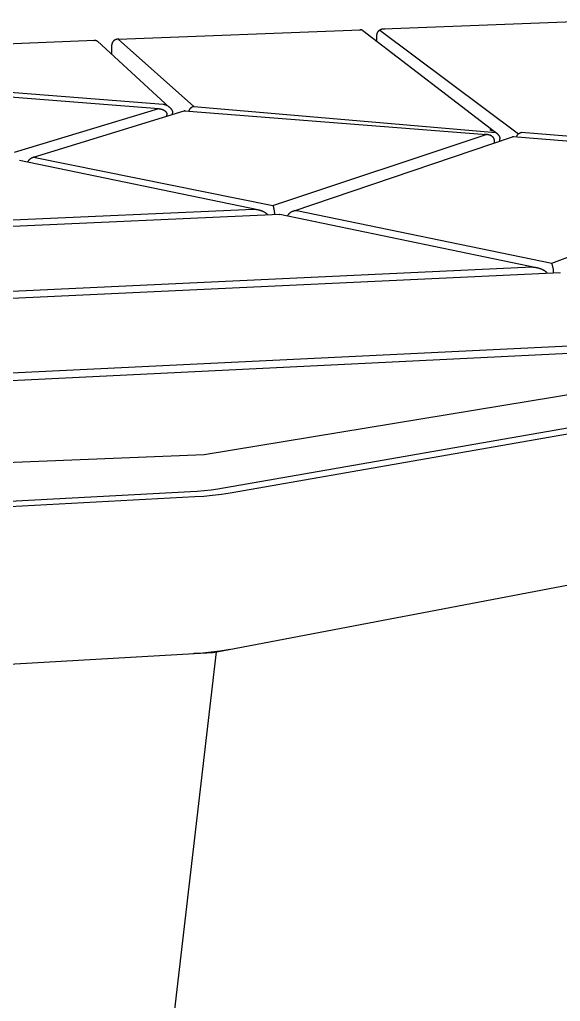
# Model space of a CAD drawing. Header units: millimetres. Extents: x 373 to 3451, y -552 to 1598.
# Drawn here: x 1175.8 to 1314.8, y 257.4 to 510 of the extents above; entities that cross this region are included whole.
import ezdxf

# ---------------------------------------------------------------- set-up
doc = ezdxf.new("R2010")
doc.units = ezdxf.units.MM
doc.header["$MEASUREMENT"] = 0
doc.layers.add('Domyślny', color=7, linetype='Continuous', true_color=0x000000)
doc.layers.add('Utwórz2D linie widoczne', color=7, linetype='Continuous', true_color=0x000000)

msp = doc.modelspace()

# ---------------------------------------------------------------- linework, layer by layer
at = {"layer": 'Domyślny'}
for p, q in [((1268.36, 507.33), (1304.06, 480.6)), ((1201.1, 504.94), (1220.58, 487.66)), ((1139.34, 494.05), (1212.71, 488.28)), ((1220.58, 487.66), (1298.26, 480.96)), ((1174.45, 475.91), (1211.55, 487.1)), ((1240.92, 462.17), (1295.77, 480.45)), ((1304.87, 481.03), (1383.91, 474.81)), ((1179.35, 474.62), (1240.92, 462.17)), ((1312.59, 447.35), (1383.28, 473.54)), ((1089.26, 454.76), (1235.91, 461.26)), ((1247.02, 460.91), (1312.59, 447.35)), ((1101.38, 436.79), (1307.56, 446.37)), ((1115.24, 416.23), (1388.32, 429.59)), ((1396.4, 426.5), (1223.22, 398)), ((1223.22, 398), (1147.76, 394.97)), ((1186.61, 5.18), (1226.36, 347.3))]:
    msp.add_line(p, q, dxfattribs=at)
at = {"layer": 'Utwórz2D linie widoczne'}
for p, q in [((1269.38, 507.61), (1330.74, 510.01)), ((1201.1, 504.94), (1263.44, 507.38)), ((1263.28, 507.35), (1263.25, 507.34)), ((1263.3, 507.35), (1263.28, 507.35)), ((1263.33, 507.36), (1263.3, 507.35)), ((1263.36, 507.37), (1263.33, 507.36)), ((1263.38, 507.37), (1263.36, 507.37)), ((1263.41, 507.37), (1263.38, 507.37)), ((1263.44, 507.38), (1263.41, 507.37)), ((1263.47, 507.38), (1263.44, 507.38)), ((1263.5, 507.38), (1263.47, 507.38)), ((1263.52, 507.38), (1263.5, 507.38)), ((1263.55, 507.38), (1263.52, 507.38)), ((1263.58, 507.38), (1263.55, 507.38)), ((1263.61, 507.37), (1263.58, 507.38)), ((1263.64, 507.37), (1263.61, 507.37)), ((1263.66, 507.36), (1263.64, 507.37)), ((1263.69, 507.36), (1263.66, 507.36)), ((1263.72, 507.35), (1263.69, 507.36)), ((1263.75, 507.34), (1263.72, 507.35)), ((1263.77, 507.33), (1263.75, 507.34)), ((1263.8, 507.33), (1263.77, 507.33)), ((1263.82, 507.31), (1263.8, 507.33)), ((1263.85, 507.3), (1263.82, 507.31)), ((1263.88, 507.29), (1263.85, 507.3)), ((1263.9, 507.28), (1263.88, 507.29)), ((1263.92, 507.26), (1263.9, 507.28)), ((1263.95, 507.25), (1263.92, 507.26)), ((1263.97, 507.23), (1263.95, 507.25)), ((1263.99, 507.22), (1263.97, 507.23)), ((1263.99, 507.22), (1298.26, 480.96)), ((1267.65, 504.42), (1267.67, 506.19)), ((1267.67, 506.19), (1267.68, 506.24)), ((1267.68, 506.24), (1267.69, 506.3)), ((1267.69, 506.3), (1267.7, 506.35)), ((1267.7, 506.35), (1267.71, 506.41)), ((1267.71, 506.41), (1267.73, 506.46)), ((1267.73, 506.46), (1267.75, 506.52)), ((1267.75, 506.52), (1267.77, 506.57)), ((1267.77, 506.57), (1267.79, 506.62)), ((1267.79, 506.62), (1267.81, 506.68)), ((1267.81, 506.68), (1267.83, 506.73)), ((1267.83, 506.73), (1267.86, 506.78)), ((1267.86, 506.78), (1267.89, 506.83)), ((1267.89, 506.83), (1267.92, 506.88)), ((1267.92, 506.88), (1267.95, 506.92)), ((1267.95, 506.92), (1267.98, 506.97)), ((1267.98, 506.97), (1268.02, 507.01)), ((1268.02, 507.01), (1268.06, 507.06)), ((1268.06, 507.06), (1268.09, 507.1)), ((1268.09, 507.1), (1268.13, 507.14)), ((1268.13, 507.14), (1268.17, 507.18)), ((1268.17, 507.18), (1268.22, 507.22)), ((1268.22, 507.22), (1268.26, 507.26)), ((1268.26, 507.26), (1268.3, 507.29)), ((1268.3, 507.29), (1268.35, 507.33)), ((1268.35, 507.33), (1268.4, 507.36)), ((1268.4, 507.36), (1268.44, 507.39)), ((1268.44, 507.39), (1268.49, 507.42)), ((1268.49, 507.42), (1268.54, 507.45)), ((1268.54, 507.45), (1268.59, 507.47)), ((1268.59, 507.47), (1268.65, 507.5)), ((1268.65, 507.5), (1268.7, 507.52)), ((1268.7, 507.52), (1268.75, 507.54)), ((1268.75, 507.54), (1268.81, 507.56)), ((1268.81, 507.56), (1268.86, 507.57)), ((1268.86, 507.57), (1268.92, 507.59)), ((1268.92, 507.59), (1268.97, 507.6)), ((1268.97, 507.6), (1269.03, 507.61)), ((1269.03, 507.61), (1269.08, 507.62)), ((1269.08, 507.62), (1269.14, 507.63)), ((1269.14, 507.63), (1269.2, 507.63)), ((1269.2, 507.63), (1269.25, 507.64)), ((1269.25, 507.64), (1269.31, 507.64)), ((1269.31, 507.64), (1269.37, 507.64)), ((1269.37, 507.64), (1269.42, 507.63)), ((1269.42, 507.63), (1269.48, 507.63)), ((1269.48, 507.63), (1269.54, 507.62)), ((1269.54, 507.62), (1269.59, 507.61)), ((1269.59, 507.61), (1269.65, 507.6)), ((1269.65, 507.6), (1269.71, 507.59)), ((1131.72, 502.23), (1195.07, 504.7)), ((1194.86, 504.66), (1194.89, 504.67)), ((1194.89, 504.67), (1194.92, 504.68)), ((1194.92, 504.68), (1194.95, 504.69)), ((1194.95, 504.69), (1194.98, 504.69)), ((1194.98, 504.69), (1195.01, 504.7)), ((1195.01, 504.7), (1195.04, 504.7)), ((1195.04, 504.7), (1195.07, 504.71)), ((1195.07, 504.71), (1195.1, 504.71)), ((1195.1, 504.71), (1195.13, 504.71)), ((1195.13, 504.71), (1195.16, 504.71)), ((1195.16, 504.71), (1195.2, 504.71)), ((1195.2, 504.71), (1195.23, 504.7)), ((1195.23, 504.7), (1195.26, 504.7)), ((1195.26, 504.7), (1195.29, 504.7)), ((1195.29, 504.7), (1195.32, 504.69)), ((1195.32, 504.69), (1195.35, 504.68)), ((1195.35, 504.68), (1195.38, 504.68)), ((1195.38, 504.68), (1195.41, 504.67)), ((1195.41, 504.67), (1195.44, 504.66)), ((1195.44, 504.66), (1195.47, 504.65)), ((1195.47, 504.65), (1195.5, 504.64)), ((1195.5, 504.64), (1195.52, 504.62)), ((1195.52, 504.62), (1195.55, 504.61)), ((1195.55, 504.61), (1195.58, 504.59)), ((1195.58, 504.59), (1195.61, 504.58)), ((1195.61, 504.58), (1195.63, 504.56)), ((1195.63, 504.56), (1195.66, 504.55)), ((1195.66, 504.55), (1195.68, 504.53)), ((1195.68, 504.53), (1195.71, 504.51)), ((1195.71, 504.51), (1195.73, 504.49)), ((1195.73, 504.49), (1195.75, 504.47)), ((1195.75, 504.47), (1214.33, 487.44)), ((1199.45, 503.62), (1199.44, 503.56)), ((1199.44, 503.56), (1199.44, 503.51)), ((1199.44, 501.09), (1199.44, 503.51)), ((1199.46, 503.67), (1199.45, 503.62)), ((1199.47, 503.73), (1199.46, 503.67)), ((1199.49, 503.78), (1199.47, 503.73)), ((1199.5, 503.83), (1199.49, 503.78)), ((1199.52, 503.88), (1199.5, 503.83)), ((1199.54, 503.94), (1199.52, 503.88)), ((1199.56, 503.99), (1199.54, 503.94)), ((1199.58, 504.04), (1199.56, 503.99)), ((1199.61, 504.09), (1199.58, 504.04)), ((1199.63, 504.14), (1199.61, 504.09)), ((1199.66, 504.18), (1199.63, 504.14)), ((1199.69, 504.23), (1199.66, 504.18)), ((1199.72, 504.28), (1199.69, 504.23)), ((1199.75, 504.32), (1199.72, 504.28)), ((1199.79, 504.37), (1199.75, 504.32)), ((1199.82, 504.41), (1199.79, 504.37)), ((1199.86, 504.45), (1199.82, 504.41)), ((1199.9, 504.49), (1199.86, 504.45)), ((1199.94, 504.53), (1199.9, 504.49)), ((1199.98, 504.56), (1199.94, 504.53)), ((1200.02, 504.6), (1199.98, 504.56)), ((1200.06, 504.64), (1200.02, 504.6)), ((1200.11, 504.67), (1200.06, 504.64)), ((1200.15, 504.7), (1200.11, 504.67)), ((1200.2, 504.73), (1200.15, 504.7)), ((1200.25, 504.76), (1200.2, 504.73)), ((1200.29, 504.78), (1200.25, 504.76)), ((1200.34, 504.81), (1200.29, 504.78)), ((1200.39, 504.83), (1200.34, 504.81)), ((1200.44, 504.85), (1200.39, 504.83)), ((1200.5, 504.87), (1200.44, 504.85)), ((1200.55, 504.89), (1200.5, 504.87)), ((1200.6, 504.91), (1200.55, 504.89)), ((1200.65, 504.92), (1200.6, 504.91)), ((1200.71, 504.93), (1200.65, 504.92)), ((1200.76, 504.94), (1200.71, 504.93)), ((1200.82, 504.95), (1200.76, 504.94)), ((1200.87, 504.96), (1200.82, 504.95)), ((1200.93, 504.96), (1200.87, 504.96)), ((1200.98, 504.97), (1200.93, 504.96)), ((1201.04, 504.97), (1200.98, 504.97)), ((1201.09, 504.97), (1201.04, 504.97)), ((1201.15, 504.96), (1201.09, 504.97)), ((1201.2, 504.96), (1201.15, 504.96)), ((1201.26, 504.95), (1201.2, 504.96)), ((1201.31, 504.94), (1201.26, 504.95)), ((1201.37, 504.93), (1201.31, 504.94)), ((1201.42, 504.92), (1201.37, 504.93)), ((1136.74, 493), (1211.55, 487.1)), ((1212.71, 488.28), (1212.83, 488.25)), ((1212.83, 488.25), (1212.95, 488.21)), ((1212.95, 488.21), (1213.07, 488.17)), ((1213.07, 488.17), (1213.18, 488.13)), ((1213.18, 488.13), (1213.3, 488.09)), ((1213.3, 488.09), (1213.41, 488.04)), ((1213.41, 488.04), (1213.53, 487.98)), ((1213.53, 487.98), (1213.64, 487.93)), ((1213.64, 487.93), (1213.74, 487.87)), ((1213.74, 487.87), (1213.84, 487.81)), ((1213.84, 487.81), (1213.94, 487.74)), ((1213.94, 487.74), (1214.04, 487.67)), ((1214.04, 487.67), (1214.14, 487.6)), ((1214.14, 487.6), (1214.19, 487.57)), ((1220.33, 487.58), (1220.27, 487.56)), ((1220.39, 487.6), (1220.33, 487.58)), ((1220.45, 487.62), (1220.39, 487.6)), ((1220.52, 487.64), (1220.45, 487.62)), ((1220.58, 487.66), (1220.52, 487.64)), ((1179.35, 474.62), (1218.07, 486.56)), ((1211.01, 487.1), (1211.14, 487.1)), ((1211.14, 487.1), (1211.27, 487.11)), ((1211.27, 487.11), (1211.4, 487.1)), ((1211.4, 487.1), (1211.53, 487.1)), ((1211.53, 487.1), (1211.66, 487.09)), ((1211.66, 487.09), (1211.78, 487.07)), ((1211.78, 487.07), (1211.84, 487.06)), ((1211.84, 487.06), (1211.91, 487.05)), ((1211.91, 487.05), (1211.97, 487.04)), ((1211.97, 487.04), (1212.03, 487.03)), ((1212.03, 487.03), (1212.09, 487.01)), ((1212.09, 487.01), (1212.15, 487)), ((1212.15, 487), (1212.21, 486.99)), ((1212.21, 486.99), (1212.26, 486.97)), ((1212.26, 486.97), (1212.32, 486.95)), ((1212.32, 486.95), (1212.38, 486.93)), ((1212.38, 486.93), (1212.44, 486.91)), ((1212.44, 486.91), (1212.49, 486.89)), ((1212.49, 486.89), (1212.54, 486.87)), ((1212.54, 486.87), (1212.59, 486.85)), ((1212.59, 486.85), (1212.64, 486.83)), ((1212.64, 486.83), (1212.69, 486.81)), ((1212.69, 486.81), (1212.74, 486.79)), ((1212.74, 486.79), (1212.79, 486.76)), ((1212.79, 486.76), (1212.84, 486.73)), ((1212.84, 486.73), (1212.88, 486.71)), ((1212.88, 486.71), (1212.93, 486.68)), ((1212.93, 486.68), (1212.97, 486.65)), ((1212.97, 486.65), (1213.01, 486.63)), ((1213.01, 486.63), (1213.05, 486.6)), ((1213.05, 486.6), (1213.09, 486.57)), ((1213.09, 486.57), (1213.13, 486.54)), ((1213.13, 486.54), (1213.17, 486.5)), ((1213.17, 486.5), (1213.21, 486.47)), ((1213.21, 486.47), (1213.24, 486.44)), ((1213.24, 486.44), (1213.28, 486.4)), ((1213.28, 486.4), (1213.31, 486.37)), ((1213.31, 486.37), (1213.34, 486.33)), ((1213.34, 486.33), (1213.37, 486.3)), ((1213.37, 486.3), (1213.4, 486.26)), ((1213.4, 486.26), (1213.43, 486.22)), ((1213.43, 486.22), (1213.46, 486.18)), ((1213.46, 486.18), (1213.48, 486.15)), ((1213.48, 486.15), (1213.5, 486.11)), ((1213.5, 486.11), (1213.52, 486.07)), ((1213.52, 486.07), (1213.53, 486.05)), ((1213.53, 486.05), (1213.54, 486.03)), ((1213.54, 486.03), (1213.55, 486.01)), ((1213.55, 486.01), (1213.56, 485.99)), ((1213.56, 485.99), (1213.57, 485.97)), ((1213.57, 485.97), (1213.58, 485.94)), ((1213.58, 485.94), (1213.59, 485.92)), ((1213.59, 485.92), (1213.6, 485.9)), ((1213.6, 485.9), (1213.6, 485.88)), ((1213.6, 485.88), (1213.61, 485.86)), ((1213.61, 485.86), (1213.62, 485.84)), ((1213.62, 485.84), (1213.62, 485.82)), ((1213.62, 485.82), (1213.63, 485.8)), ((1213.63, 485.8), (1213.63, 485.78)), ((1213.63, 485.78), (1213.64, 485.76)), ((1213.64, 485.76), (1213.64, 485.74)), ((1213.64, 485.74), (1213.64, 485.71)), ((1213.64, 485.71), (1213.65, 485.69)), ((1213.65, 485.69), (1213.65, 485.67)), ((1213.65, 485.67), (1213.65, 485.65)), ((1213.65, 485.65), (1213.66, 485.63)), ((1213.66, 485.63), (1213.66, 485.61)), ((1213.66, 485.61), (1213.66, 485.59)), ((1213.66, 485.59), (1213.66, 485.57)), ((1213.66, 485.57), (1213.66, 485.54)), ((1213.66, 485.54), (1213.66, 485.52)), ((1213.66, 485.2), (1213.66, 485.52)), ((1214.19, 487.57), (1214.23, 487.53)), ((1214.23, 487.53), (1214.28, 487.49)), ((1214.28, 487.49), (1214.32, 487.45)), ((1214.32, 487.45), (1214.37, 487.41)), ((1214.37, 487.41), (1214.41, 487.37)), ((1214.41, 487.37), (1214.45, 487.33)), ((1214.45, 487.33), (1214.49, 487.29)), ((1214.49, 487.29), (1214.53, 487.26)), ((1214.53, 487.26), (1214.56, 487.21)), ((1214.56, 487.21), (1214.6, 487.17)), ((1214.6, 487.17), (1214.64, 487.13)), ((1214.64, 487.13), (1214.67, 487.09)), ((1214.67, 487.09), (1214.71, 487.05)), ((1214.71, 487.05), (1214.74, 487)), ((1214.74, 487), (1214.77, 486.96)), ((1214.77, 486.96), (1214.8, 486.92)), ((1214.8, 486.92), (1214.83, 486.87)), ((1214.83, 486.87), (1214.85, 486.83)), ((1214.85, 486.83), (1214.88, 486.78)), ((1214.88, 486.78), (1214.91, 486.74)), ((1214.91, 486.74), (1214.93, 486.69)), ((1214.93, 486.69), (1214.95, 486.65)), ((1214.95, 486.65), (1214.97, 486.6)), ((1214.97, 486.6), (1214.99, 486.56)), ((1214.99, 486.56), (1215.01, 486.51)), ((1215.01, 486.51), (1215.03, 486.47)), ((1215.03, 486.47), (1215.05, 486.42)), ((1215.05, 486.42), (1215.06, 486.37)), ((1215.06, 486.37), (1215.07, 486.33)), ((1215.07, 486.33), (1215.08, 486.28)), ((1215.08, 486.28), (1215.09, 486.24)), ((1215.09, 486.24), (1215.1, 486.19)), ((1215.1, 486.19), (1215.11, 486.15)), ((1215.11, 486.15), (1215.11, 486.11)), ((1215.11, 486.11), (1215.12, 486.06)), ((1215.12, 486.06), (1215.12, 486.02)), ((1215.12, 486.02), (1215.12, 485.97)), ((1215.12, 485.65), (1215.12, 485.97)), ((1218.32, 486.52), (1218.07, 486.56)), ((1218.17, 486.57), (1295.8, 480.45)), ((1219.25, 486.55), (1219.23, 486.49)), ((1219.28, 486.61), (1219.25, 486.55)), ((1219.31, 486.66), (1219.28, 486.61)), ((1219.34, 486.72), (1219.31, 486.66)), ((1219.37, 486.78), (1219.34, 486.72)), ((1219.4, 486.83), (1219.37, 486.78)), ((1219.44, 486.88), (1219.4, 486.83)), ((1219.47, 486.94), (1219.44, 486.88)), ((1219.51, 486.99), (1219.47, 486.94)), ((1219.55, 487.04), (1219.51, 486.99)), ((1219.6, 487.09), (1219.55, 487.04)), ((1219.64, 487.13), (1219.6, 487.09)), ((1219.69, 487.18), (1219.64, 487.13)), ((1219.73, 487.22), (1219.69, 487.18)), ((1219.78, 487.26), (1219.73, 487.22)), ((1219.83, 487.3), (1219.78, 487.26)), ((1219.88, 487.34), (1219.83, 487.3)), ((1219.94, 487.38), (1219.88, 487.34)), ((1219.99, 487.41), (1219.94, 487.38)), ((1220.04, 487.45), (1219.99, 487.41)), ((1220.1, 487.48), (1220.04, 487.45)), ((1220.16, 487.51), (1220.1, 487.48)), ((1220.21, 487.53), (1220.16, 487.51)), ((1220.27, 487.56), (1220.21, 487.53)), ((1295.39, 480.45), (1295.26, 480.45)), ((1295.52, 480.46), (1295.39, 480.45)), ((1295.65, 480.45), (1295.52, 480.46)), ((1295.78, 480.45), (1295.65, 480.45)), ((1295.9, 480.44), (1295.78, 480.45)), ((1295.97, 480.43), (1295.9, 480.44)), ((1296.03, 480.42), (1295.97, 480.43)), ((1296.09, 480.41), (1296.03, 480.42)), ((1296.15, 480.4), (1296.09, 480.41)), ((1296.22, 480.39), (1296.15, 480.4)), ((1296.28, 480.38), (1296.22, 480.39)), ((1296.34, 480.36), (1296.28, 480.38)), ((1296.4, 480.35), (1296.34, 480.36)), ((1296.45, 480.33), (1296.4, 480.35)), ((1296.51, 480.32), (1296.45, 480.33)), ((1296.57, 480.3), (1296.51, 480.32)), ((1296.63, 480.28), (1296.57, 480.3)), ((1296.68, 480.26), (1296.63, 480.28)), ((1296.74, 480.24), (1296.68, 480.26)), ((1296.7, 481.67), (1296.83, 481.64)), ((1296.79, 480.22), (1296.74, 480.24)), ((1296.84, 480.2), (1296.79, 480.22)), ((1296.83, 481.64), (1296.96, 481.6)), ((1296.89, 480.18), (1296.84, 480.2)), ((1296.94, 480.16), (1296.89, 480.18)), ((1296.99, 480.13), (1296.94, 480.16)), ((1296.96, 481.6), (1297.08, 481.56)), ((1297.03, 480.11), (1296.99, 480.13)), ((1297.08, 480.08), (1297.03, 480.11)), ((1297.08, 481.56), (1297.21, 481.52)), ((1297.13, 480.05), (1297.08, 480.08)), ((1297.17, 480.03), (1297.13, 480.05)), ((1297.21, 480), (1297.17, 480.03)), ((1297.21, 481.52), (1297.33, 481.47)), ((1297.25, 479.97), (1297.21, 480)), ((1297.33, 481.47), (1297.46, 481.42)), ((1297.46, 481.42), (1297.58, 481.37)), ((1297.58, 481.37), (1297.7, 481.31)), ((1297.7, 481.31), (1297.81, 481.25)), ((1297.81, 481.25), (1297.92, 481.19)), ((1297.92, 481.19), (1298.02, 481.12)), ((1298.02, 481.12), (1298.13, 481.05)), ((1298.13, 481.05), (1298.23, 480.98)), ((1298.23, 480.98), (1298.28, 480.94)), ((1298.28, 480.94), (1298.33, 480.9)), ((1298.33, 480.9), (1298.38, 480.86)), ((1298.38, 480.86), (1298.43, 480.82)), ((1298.43, 480.82), (1298.48, 480.78)), ((1298.48, 480.78), (1298.52, 480.74)), ((1298.52, 480.74), (1298.56, 480.7)), ((1298.56, 480.7), (1298.61, 480.66)), ((1298.61, 480.66), (1298.65, 480.62)), ((1298.65, 480.62), (1298.69, 480.58)), ((1298.69, 480.58), (1298.72, 480.54)), ((1298.72, 480.54), (1298.76, 480.5)), ((1298.76, 480.5), (1298.8, 480.45)), ((1298.8, 480.45), (1298.84, 480.41)), ((1298.84, 480.41), (1298.87, 480.37)), ((1298.87, 480.37), (1298.9, 480.32)), ((1298.9, 480.32), (1298.93, 480.28)), ((1298.93, 480.28), (1298.96, 480.23)), ((1298.96, 480.23), (1298.99, 480.19)), ((1298.99, 480.19), (1299.02, 480.14)), ((1299.02, 480.14), (1299.05, 480.09)), ((1299.05, 480.09), (1299.07, 480.05)), ((1299.07, 480.05), (1299.1, 480)), ((1299.1, 480), (1299.12, 479.96)), ((1303.58, 479.96), (1303.61, 480.02)), ((1303.61, 480.02), (1303.64, 480.08)), ((1303.64, 480.08), (1303.68, 480.13)), ((1303.68, 480.13), (1303.71, 480.19)), ((1303.71, 480.19), (1303.75, 480.25)), ((1303.75, 480.25), (1303.78, 480.3)), ((1303.78, 480.3), (1303.83, 480.35)), ((1303.83, 480.35), (1303.87, 480.41)), ((1303.87, 480.41), (1303.91, 480.45)), ((1303.91, 480.45), (1303.96, 480.5)), ((1303.96, 480.5), (1304, 480.55)), ((1304, 480.55), (1304.05, 480.6)), ((1304.05, 480.6), (1304.1, 480.64)), ((1304.1, 480.64), (1304.16, 480.68)), ((1304.16, 480.68), (1304.21, 480.72)), ((1304.21, 480.72), (1304.26, 480.76)), ((1304.26, 480.76), (1304.32, 480.79)), ((1304.32, 480.79), (1304.38, 480.83)), ((1304.38, 480.83), (1304.43, 480.86)), ((1304.43, 480.86), (1304.49, 480.89)), ((1304.49, 480.89), (1304.55, 480.92)), ((1304.55, 480.92), (1304.62, 480.94)), ((1304.62, 480.94), (1304.68, 480.97)), ((1304.68, 480.97), (1304.74, 480.99)), ((1304.74, 480.99), (1304.8, 481.01)), ((1304.8, 481.01), (1304.87, 481.03)), ((1246.12, 460.76), (1302.52, 479.88)), ((1297.29, 479.94), (1297.25, 479.97)), ((1297.33, 479.91), (1297.29, 479.94)), ((1297.37, 479.88), (1297.33, 479.91)), ((1297.41, 479.84), (1297.37, 479.88)), ((1297.45, 479.81), (1297.41, 479.84)), ((1297.48, 479.78), (1297.45, 479.81)), ((1297.52, 479.74), (1297.48, 479.78)), ((1297.55, 479.71), (1297.52, 479.74)), ((1297.58, 479.67), (1297.55, 479.71)), ((1297.61, 479.64), (1297.58, 479.67)), ((1297.64, 479.6), (1297.61, 479.64)), ((1297.67, 479.56), (1297.64, 479.6)), ((1297.69, 479.52), (1297.67, 479.56)), ((1297.72, 479.48), (1297.69, 479.52)), ((1297.74, 479.44), (1297.72, 479.48)), ((1297.76, 479.4), (1297.74, 479.44)), ((1297.77, 479.38), (1297.76, 479.4)), ((1297.78, 479.36), (1297.77, 479.38)), ((1297.79, 479.34), (1297.78, 479.36)), ((1297.8, 479.32), (1297.79, 479.34)), ((1297.81, 479.3), (1297.8, 479.32)), ((1297.81, 479.28), (1297.81, 479.3)), ((1297.82, 479.26), (1297.81, 479.28)), ((1297.83, 479.23), (1297.82, 479.26)), ((1297.84, 479.21), (1297.83, 479.23)), ((1297.84, 479.19), (1297.84, 479.21)), ((1297.85, 479.17), (1297.84, 479.19)), ((1297.85, 479.15), (1297.85, 479.17)), ((1297.86, 479.13), (1297.85, 479.15)), ((1297.86, 479.11), (1297.86, 479.13)), ((1297.87, 479.09), (1297.86, 479.11)), ((1297.87, 479.06), (1297.87, 479.09)), ((1297.87, 479.04), (1297.87, 479.06)), ((1297.88, 479.02), (1297.87, 479.04)), ((1297.88, 479), (1297.88, 479.02)), ((1297.88, 478.98), (1297.88, 479)), ((1297.88, 478.96), (1297.88, 478.98)), ((1297.88, 478.93), (1297.88, 478.96)), ((1297.89, 478.91), (1297.88, 478.93)), ((1297.88, 478.31), (1297.89, 478.85)), ((1297.89, 478.89), (1297.89, 478.91)), ((1297.89, 478.87), (1297.89, 478.89)), ((1297.89, 478.85), (1297.89, 478.87)), ((1299.12, 479.96), (1299.14, 479.91)), ((1299.14, 479.91), (1299.16, 479.86)), ((1299.16, 479.86), (1299.18, 479.82)), ((1299.18, 479.82), (1299.19, 479.77)), ((1299.19, 479.77), (1299.21, 479.72)), ((1299.21, 479.72), (1299.22, 479.67)), ((1299.22, 479.67), (1299.23, 479.63)), ((1299.23, 479.63), (1299.24, 479.58)), ((1299.24, 479.58), (1299.25, 479.54)), ((1299.25, 479.54), (1299.25, 479.5)), ((1299.25, 479.5), (1299.26, 479.45)), ((1299.25, 478.78), (1299.26, 479.31)), ((1299.26, 479.45), (1299.26, 479.43)), ((1299.26, 479.43), (1299.26, 479.4)), ((1299.26, 479.4), (1299.26, 479.38)), ((1299.26, 479.38), (1299.26, 479.36)), ((1299.26, 479.36), (1299.26, 479.34)), ((1299.26, 479.34), (1299.26, 479.31)), ((1302.84, 479.85), (1302.52, 479.88)), ((1302.67, 479.9), (1383.28, 473.54)), ((1303.53, 479.83), (1303.56, 479.9)), ((1303.56, 479.9), (1303.58, 479.96)), ((1175.77, 473.84), (1237.01, 461.11)), ((1177.87, 473.4), (1177.91, 473.47)), ((1177.91, 473.47), (1177.95, 473.55)), ((1177.95, 473.55), (1178, 473.62)), ((1178, 473.62), (1178.04, 473.69)), ((1178.04, 473.69), (1178.09, 473.76)), ((1178.09, 473.76), (1178.14, 473.82)), ((1178.14, 473.82), (1178.19, 473.89)), ((1178.19, 473.89), (1178.25, 473.95)), ((1178.25, 473.95), (1178.31, 474.01)), ((1178.31, 474.01), (1178.37, 474.07)), ((1178.37, 474.07), (1178.43, 474.13)), ((1178.43, 474.13), (1178.49, 474.18)), ((1178.49, 474.18), (1178.56, 474.23)), ((1178.56, 474.23), (1178.62, 474.28)), ((1178.62, 474.28), (1178.69, 474.33)), ((1178.69, 474.33), (1178.76, 474.37)), ((1178.76, 474.37), (1178.83, 474.42)), ((1178.83, 474.42), (1178.91, 474.46)), ((1178.91, 474.46), (1178.98, 474.5)), ((1178.98, 474.5), (1179.06, 474.53)), ((1179.06, 474.53), (1179.14, 474.56)), ((1179.14, 474.56), (1179.21, 474.59)), ((1179.21, 474.59), (1179.29, 474.62)), ((1179.29, 474.62), (1179.37, 474.64)), ((1179.37, 474.64), (1179.45, 474.67)), ((1179.45, 474.67), (1179.54, 474.68)), ((1179.54, 474.68), (1179.62, 474.7)), ((1179.62, 474.7), (1179.7, 474.71)), ((1179.7, 474.71), (1179.78, 474.72)), ((1179.78, 474.72), (1179.87, 474.73)), ((1179.87, 474.73), (1179.95, 474.74)), ((1179.95, 474.74), (1180.03, 474.74)), ((1180.03, 474.74), (1180.12, 474.74)), ((1089.92, 453.14), (1242.61, 459.94)), ((1235.91, 461.26), (1236.06, 461.25)), ((1236.06, 461.25), (1236.21, 461.24)), ((1236.21, 461.24), (1236.35, 461.22)), ((1236.35, 461.22), (1236.5, 461.2)), ((1236.5, 461.2), (1236.64, 461.18)), ((1236.64, 461.18), (1236.79, 461.16)), ((1236.79, 461.16), (1236.93, 461.13)), ((1236.93, 461.13), (1237.07, 461.1)), ((1237.07, 461.1), (1237.21, 461.07)), ((1237.21, 461.07), (1237.34, 461.04)), ((1237.34, 461.04), (1237.47, 461)), ((1237.47, 461), (1237.6, 460.97)), ((1237.6, 460.97), (1237.73, 460.93)), ((1237.73, 460.93), (1237.86, 460.88)), ((1237.86, 460.88), (1237.99, 460.84)), ((1237.99, 460.84), (1238.11, 460.79)), ((1238.11, 460.79), (1238.23, 460.74)), ((1238.23, 460.74), (1238.34, 460.69)), ((1238.34, 460.69), (1238.45, 460.64)), ((1238.45, 460.64), (1238.56, 460.58)), ((1238.56, 460.58), (1238.66, 460.53)), ((1238.66, 460.53), (1238.77, 460.47)), ((1238.77, 460.47), (1238.87, 460.4)), ((1238.87, 460.4), (1238.92, 460.37)), ((1238.92, 460.37), (1238.97, 460.33)), ((1238.97, 460.33), (1239.06, 460.27)), ((1239.06, 460.27), (1239.1, 460.24)), ((1239.1, 460.24), (1239.14, 460.21)), ((1239.14, 460.21), (1239.18, 460.18)), ((1239.18, 460.18), (1239.22, 460.14)), ((1239.22, 460.14), (1239.26, 460.11)), ((1239.26, 460.11), (1239.29, 460.07)), ((1239.29, 460.07), (1239.32, 460.04)), ((1239.32, 460.04), (1239.36, 460.01)), ((1239.36, 460.01), (1239.39, 459.98)), ((1239.39, 459.98), (1239.41, 459.94)), ((1239.41, 459.94), (1239.44, 459.91)), ((1239.44, 459.91), (1239.47, 459.88)), ((1239.47, 459.88), (1239.5, 459.84)), ((1239.5, 459.84), (1239.52, 459.81)), ((1240.92, 462.17), (1240.98, 461.97)), ((1240.98, 461.97), (1241.04, 461.76)), ((1241.04, 461.76), (1241.09, 461.56)), ((1241.09, 461.56), (1241.14, 461.35)), ((1241.14, 461.35), (1241.18, 461.15)), ((1241.18, 461.15), (1241.21, 460.94)), ((1241.21, 460.94), (1241.24, 460.73)), ((1241.24, 460.73), (1241.26, 460.52)), ((1241.26, 460.52), (1241.27, 460.31)), ((1241.27, 460.31), (1241.28, 460.1)), ((1241.28, 460.1), (1241.28, 459.88)), ((1242.5, 459.89), (1242.66, 459.94)), ((1242.66, 459.94), (1308.72, 446.22)), ((1244.81, 459.75), (1244.86, 459.82)), ((1244.86, 459.82), (1244.91, 459.89)), ((1244.91, 459.89), (1244.96, 459.96)), ((1244.96, 459.96), (1245.02, 460.02)), ((1245.02, 460.02), (1245.08, 460.09)), ((1245.08, 460.09), (1245.14, 460.15)), ((1245.14, 460.15), (1245.2, 460.21)), ((1245.2, 460.21), (1245.26, 460.27)), ((1245.26, 460.27), (1245.33, 460.33)), ((1245.33, 460.33), (1245.4, 460.38)), ((1245.4, 460.38), (1245.47, 460.43)), ((1245.47, 460.43), (1245.54, 460.48)), ((1245.54, 460.48), (1245.61, 460.53)), ((1245.61, 460.53), (1245.69, 460.57)), ((1245.69, 460.57), (1245.76, 460.62)), ((1245.76, 460.62), (1245.84, 460.65)), ((1245.84, 460.65), (1245.92, 460.69)), ((1245.92, 460.69), (1246, 460.72)), ((1246, 460.72), (1246.08, 460.76)), ((1246.08, 460.76), (1246.16, 460.78)), ((1246.16, 460.78), (1246.25, 460.81)), ((1246.25, 460.81), (1246.33, 460.83)), ((1246.33, 460.83), (1246.41, 460.85)), ((1246.41, 460.85), (1246.5, 460.87)), ((1246.5, 460.87), (1246.59, 460.88)), ((1246.59, 460.88), (1246.67, 460.89)), ((1246.67, 460.89), (1246.76, 460.9)), ((1246.76, 460.9), (1246.84, 460.91)), ((1246.84, 460.91), (1246.93, 460.91)), ((1246.93, 460.91), (1247.02, 460.91)), ((1244.68, 459.52), (1244.72, 459.6)), ((1244.72, 459.6), (1244.77, 459.67)), ((1244.77, 459.67), (1244.81, 459.75)), ((1312.66, 447.18), (1312.59, 447.35)), ((1312.73, 447.02), (1312.66, 447.18)), ((1102.12, 435.02), (1314.78, 444.95)), ((1307.56, 446.37), (1307.72, 446.36)), ((1307.72, 446.36), (1307.87, 446.35)), ((1307.87, 446.35), (1308.03, 446.33)), ((1308.03, 446.33), (1308.18, 446.31)), ((1308.18, 446.31), (1308.34, 446.29)), ((1308.34, 446.29), (1308.5, 446.26)), ((1308.5, 446.26), (1308.66, 446.23)), ((1308.66, 446.23), (1308.82, 446.2)), ((1308.82, 446.2), (1308.96, 446.16)), ((1308.96, 446.16), (1309.1, 446.13)), ((1309.1, 446.13), (1309.25, 446.09)), ((1309.25, 446.09), (1309.39, 446.05)), ((1309.39, 446.05), (1309.52, 446)), ((1309.52, 446), (1309.66, 445.96)), ((1309.66, 445.96), (1309.8, 445.91)), ((1309.8, 445.91), (1309.94, 445.85)), ((1309.94, 445.85), (1310.05, 445.8)), ((1310.05, 445.8), (1310.17, 445.75)), ((1310.17, 445.75), (1310.28, 445.7)), ((1310.28, 445.7), (1310.39, 445.64)), ((1310.39, 445.64), (1310.5, 445.58)), ((1310.5, 445.58), (1310.61, 445.51)), ((1310.61, 445.51), (1310.71, 445.44)), ((1310.71, 445.44), (1310.76, 445.41)), ((1310.76, 445.41), (1310.82, 445.37)), ((1310.82, 445.37), (1310.9, 445.31)), ((1310.9, 445.31), (1310.94, 445.28)), ((1310.94, 445.28), (1310.98, 445.24)), ((1310.98, 445.24), (1311.02, 445.21)), ((1311.02, 445.21), (1311.06, 445.17)), ((1311.06, 445.17), (1311.1, 445.14)), ((1311.1, 445.14), (1311.14, 445.1)), ((1311.14, 445.1), (1311.18, 445.06)), ((1311.18, 445.06), (1311.21, 445.03)), ((1311.21, 445.03), (1311.24, 444.99)), ((1311.24, 444.99), (1311.27, 444.95)), ((1311.27, 444.95), (1311.3, 444.91)), ((1311.3, 444.91), (1311.33, 444.87)), ((1311.33, 444.87), (1311.36, 444.83)), ((1311.36, 444.83), (1311.39, 444.79)), ((1312.79, 446.84), (1312.73, 447.02)), ((1312.84, 446.67), (1312.79, 446.84)), ((1312.89, 446.49), (1312.84, 446.67)), ((1312.93, 446.32), (1312.89, 446.49)), ((1312.97, 446.14), (1312.93, 446.32)), ((1313, 445.96), (1312.97, 446.14)), ((1313.03, 445.78), (1313, 445.96)), ((1313.05, 445.6), (1313.03, 445.78)), ((1313.06, 445.42), (1313.05, 445.6)), ((1313.07, 445.24), (1313.06, 445.42)), ((1313.07, 445.05), (1313.07, 445.24)), ((1313.07, 444.87), (1313.07, 445.05)), ((1314.68, 444.89), (1314.82, 444.95)), ((1116, 414.28), (1389.34, 427.72)), ((1226.74, 389.31), (1396.42, 418.9)), ((1399.79, 417.89), (1229.91, 388.15)), ((1224.98, 389.04), (1226.74, 389.31)), ((1147.74, 384.75), (1219.68, 388.55)), ((1220.86, 387.17), (1148.71, 383.35)), ((1219.68, 388.55), (1221.45, 388.66)), ((1223.13, 387.32), (1220.86, 387.17)), ((1221.45, 388.66), (1223.22, 388.82)), ((1225.4, 387.53), (1223.13, 387.32)), ((1223.22, 388.82), (1224.98, 389.04)), ((1227.66, 387.81), (1225.4, 387.53)), ((1229.91, 388.15), (1227.66, 387.81)), ((1229.65, 347.92), (1398.3, 380.06)), ((1167.53, 343.8), (1220.68, 346.86)), ((1221.87, 346.89), (1220.43, 346.85)), ((1220.68, 346.86), (1225.57, 347.15)), ((1222.87, 347.02), (1220.68, 346.86)), ((1223.32, 346.97), (1221.87, 346.89)), ((1225.06, 347.24), (1222.87, 347.02)), ((1224.76, 347.1), (1223.32, 346.97)), ((1223.39, 346.98), (1223.39, 347.02)), ((1227.23, 347.52), (1225.06, 347.24)), ((1225.57, 347.15), (1229.65, 347.92)), ((1227.54, 347.48), (1226.36, 347.3)), ((1229.4, 347.88), (1227.23, 347.52)), ((1228.7, 347.71), (1227.54, 347.48)), ((1229.86, 347.96), (1228.7, 347.71))]:
    msp.add_line(p, q, dxfattribs=at)

doc.saveas('drawing.dxf')
